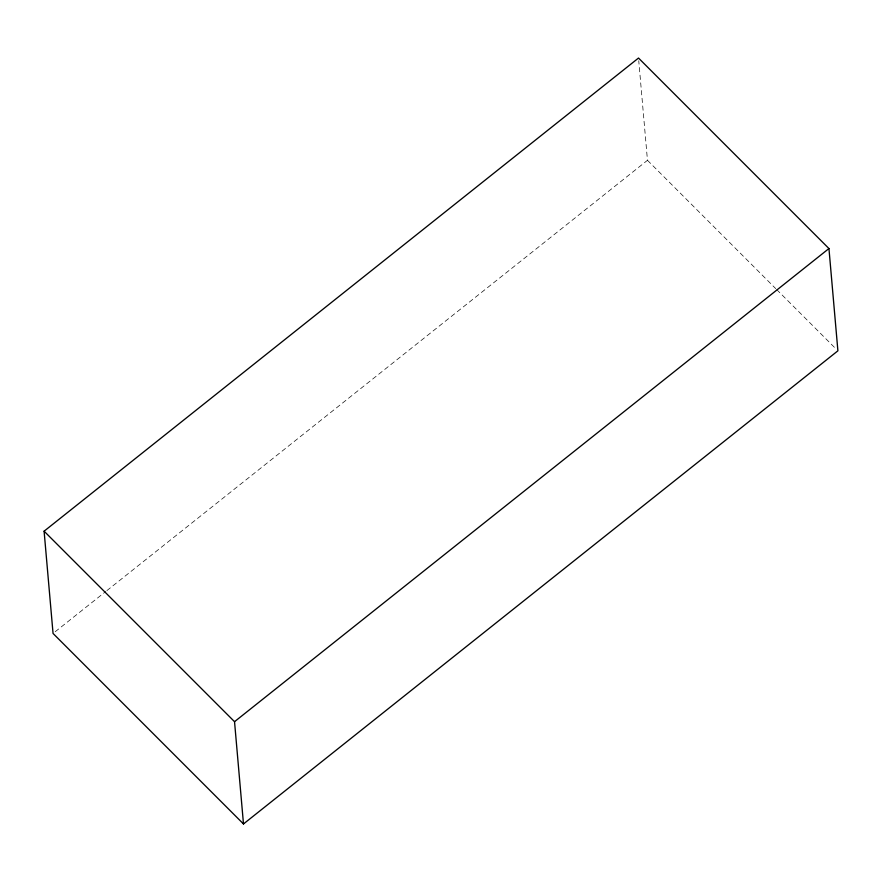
<?xml version="1.0" encoding="UTF-8"?>
<svg xmlns="http://www.w3.org/2000/svg" width="882" height="882" viewBox="0 0 882 882"><rect width="100%" height="100%" fill="white"/><g stroke="black" fill="none" stroke-linecap="round" stroke-linejoin="round"><path stroke-width="0.66" stroke-dasharray="4.41 3.31" d="M55.202 631.733L105.818 591.447M106.887 590.598L647.465 160.315L638.755 60.77M647.465 160.315L775.719 288.612M776.689 289.583L835.96 348.875"/><path stroke-width="1.32" d="M44.1 531.185L638.513 58.047L828.948 248.548L837.9 350.815L243.487 823.953L53.052 633.452L44.1 531.185L234.535 721.685L243.487 823.953M234.535 721.685L828.948 248.548"/></g></svg>
